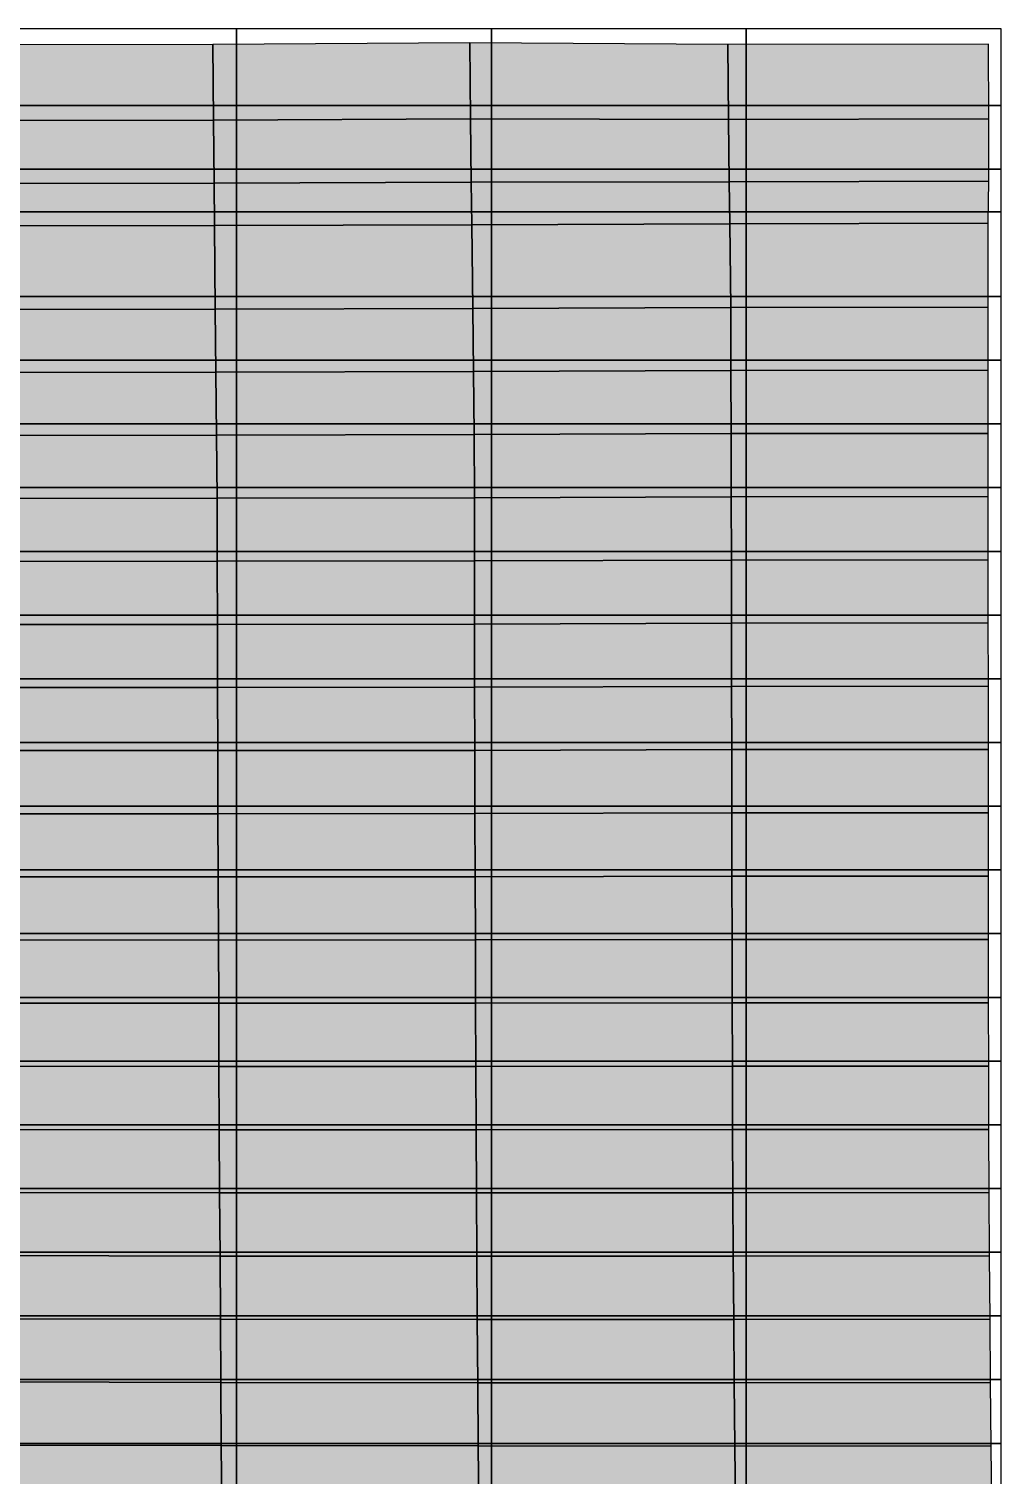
# Model space of a CAD drawing. Header units: inches. Extents: x -100 to 100, y -42 to 41.
# Drawn here: x 84.74 to 100, y -18.5 to 4.2 of the extents above; entities that cross this region are included whole.
import ezdxf

# ---------------------------------------------------------------- set-up
doc = ezdxf.new("R2010")
doc.units = ezdxf.units.IN
doc.header["$MEASUREMENT"] = 0
for name, color, linetype in [('Mesh-埋立土(気中)', 7, 'Continuous'), ('Mesh-埋立土(水中)', 7, 'Continuous'), ('Undeformed Mesh-埋立土(気中)', 7, 'Continuous'), ('Undeformed Mesh-埋立土(水中)', 7, 'Continuous')]:
    doc.layers.add(name, color=color, linetype=linetype)

msp = doc.modelspace()

# ---------------------------------------------------------------- linework, layer by layer
at = {"color": 7, "true_color": 0xffffff, "transparency": 33554687}
for points in [[(87.6412, 2.7677), (87.6299, 3.9544), (83.5913, 3.9514)], [(87.6412, 2.7677), (83.5913, 3.9514), (83.5979, 2.7627)], [(91.6631, 3.9822), (87.6299, 3.9544), (87.6412, 2.7677)], [(91.6631, 3.9822), (87.6412, 2.7677), (91.6726, 2.7883)], [(95.7214, 2.777), (95.7128, 3.9535), (91.6631, 3.9822)], [(95.7214, 2.777), (91.6631, 3.9822), (91.6726, 2.7883)], [(99.8101, 2.7911), (99.805, 3.9601), (95.7128, 3.9535)], [(99.8101, 2.7911), (95.7128, 3.9535), (95.7214, 2.777)], [(83.6055, 1.7727), (87.6412, 2.7677), (83.5979, 2.7627)], [(83.6055, 1.7727), (87.6496, 1.7796), (87.6412, 2.7677)], [(87.6496, 1.7796), (91.6726, 2.7883), (87.6412, 2.7677)], [(87.6496, 1.7796), (91.6823, 1.7926), (91.6726, 2.7883)], [(91.6823, 1.7926), (95.7214, 2.777), (91.6726, 2.7883)], [(91.6823, 1.7926), (95.7342, 1.7981), (95.7214, 2.777)], [(95.7342, 1.7981), (99.8101, 2.7911), (95.7214, 2.777)], [(95.7342, 1.7981), (99.8096, 1.8113), (99.8101, 2.7911)], [(83.6114, 1.1106), (87.6496, 1.7796), (83.6055, 1.7727)], [(83.6114, 1.1106), (87.654, 1.1164), (87.6496, 1.7796)], [(87.654, 1.1164), (91.6823, 1.7926), (87.6496, 1.7796)], [(87.654, 1.1164), (91.6913, 1.1277), (91.6823, 1.7926)], [(91.6913, 1.1277), (95.7342, 1.7981), (91.6823, 1.7926)], [(91.6913, 1.1277), (95.745, 1.1408), (95.7342, 1.7981)], [(95.745, 1.1408), (99.8096, 1.8113), (95.7342, 1.7981)], [(95.745, 1.1408), (99.7998, 1.1505), (99.8096, 1.8113)], [(95.745, 1.1408), (91.6913, 1.1277), (91.7098, -0.1877)], [(95.745, 1.1408), (91.7098, -0.1877), (95.7561, -0.1705)], [(99.7998, 1.1505), (95.745, 1.1408), (95.7561, -0.1705)], [(99.7998, 1.1505), (95.7561, -0.1705), (99.7967, -0.1665)], [(87.654, 1.1164), (83.6114, 1.1106), (83.621, -0.2037)], [(87.654, 1.1164), (83.621, -0.2037), (87.6644, -0.2007)], [(91.6913, 1.1277), (87.654, 1.1164), (87.6644, -0.2007)], [(91.6913, 1.1277), (87.6644, -0.2007), (91.7098, -0.1877)], [(87.6756, -1.1891), (87.6644, -0.2007), (83.621, -0.2037)], [(87.6756, -1.1891), (83.621, -0.2037), (83.6288, -1.1928)], [(91.7217, -1.1764), (91.7098, -0.1877), (87.6644, -0.2007)], [(91.7217, -1.1764), (87.6644, -0.2007), (87.6756, -1.1891)], [(95.7605, -1.1606), (95.7561, -0.1705), (91.7098, -0.1877)], [(95.7605, -1.1606), (91.7098, -0.1877), (91.7217, -1.1764)], [(99.7973, -1.157), (99.7967, -0.1665), (95.7561, -0.1705)], [(99.7973, -1.157), (95.7561, -0.1705), (95.7605, -1.1606)], [(87.6756, -1.1891), (83.6288, -1.1928), (83.6385, -2.1812)], [(87.6756, -1.1891), (83.6385, -2.1812), (87.6861, -2.177)], [(91.7217, -1.1764), (87.6756, -1.1891), (87.6861, -2.177)], [(91.7217, -1.1764), (87.6861, -2.177), (91.7289, -2.1662)], [(95.7605, -1.1606), (91.7217, -1.1764), (91.7289, -2.1662)], [(95.7605, -1.1606), (91.7289, -2.1662), (95.7634, -2.1524)], [(99.7973, -1.157), (95.7605, -1.1606), (95.7634, -2.1524)], [(99.7973, -1.157), (95.7634, -2.1524), (99.7974, -2.1474)], [(87.6861, -2.177), (83.6385, -2.1812), (83.6482, -3.1694)], [(87.6861, -2.177), (83.6482, -3.1694), (87.6937, -3.1655)], [(91.7289, -2.1662), (87.6861, -2.177), (87.6937, -3.1655)], [(91.7289, -2.1662), (87.6937, -3.1655), (91.7327, -3.1573)], [(95.7634, -2.1524), (91.7289, -2.1662), (91.7327, -3.1573)], [(95.7634, -2.1524), (91.7327, -3.1573), (95.7656, -3.1445)], [(99.7974, -2.1474), (95.7634, -2.1524), (95.7656, -3.1445)], [(99.7974, -2.1474), (95.7656, -3.1445), (99.7978, -3.1388)], [(87.6937, -3.1655), (83.6482, -3.1694), (83.6559, -4.1579)], [(87.6937, -3.1655), (83.6559, -4.1579), (87.6979, -4.1552)], [(91.7327, -3.1573), (87.6937, -3.1655), (87.6979, -4.1552)], [(91.7327, -3.1573), (87.6979, -4.1552), (91.7345, -4.1488)], [(95.7656, -3.1445), (91.7327, -3.1573), (91.7345, -4.1488)], [(95.7656, -3.1445), (91.7345, -4.1488), (95.7674, -4.1366)], [(99.7978, -3.1388), (95.7656, -3.1445), (95.7674, -4.1366)], [(99.7978, -3.1388), (95.7674, -4.1366), (99.7985, -4.1309)], [(87.6979, -4.1552), (83.6559, -4.1579), (83.661, -5.1472)], [(87.6979, -4.1552), (83.661, -5.1472), (87.7003, -5.1455)], [(91.7345, -4.1488), (87.6979, -4.1552), (87.7003, -5.1455)], [(91.7345, -4.1488), (87.7003, -5.1455), (91.7359, -5.1404)], [(95.7674, -4.1366), (91.7345, -4.1488), (91.7359, -5.1404)], [(95.7674, -4.1366), (91.7359, -5.1404), (95.769, -5.1285)], [(99.7985, -4.1309), (95.7674, -4.1366), (95.769, -5.1285)], [(99.7985, -4.1309), (95.769, -5.1285), (99.7993, -5.1237)], [(87.7003, -5.1455), (83.661, -5.1472), (83.6642, -6.1372)], [(87.7003, -5.1455), (83.6642, -6.1372), (87.7021, -6.1362)], [(91.7359, -5.1404), (87.7003, -5.1455), (87.7021, -6.1362)], [(91.7359, -5.1404), (87.7021, -6.1362), (91.7372, -6.132)], [(95.769, -5.1285), (91.7359, -5.1404), (91.7372, -6.132)], [(95.769, -5.1285), (91.7372, -6.132), (95.7704, -6.1203)], [(99.7993, -5.1237), (95.769, -5.1285), (95.7704, -6.1203)], [(99.7993, -5.1237), (95.7704, -6.1203), (99.8003, -6.1168)], [(95.7704, -6.1203), (91.7372, -6.132), (91.7394, -7.1235)], [(95.7704, -6.1203), (91.7394, -7.1235), (95.7719, -7.1123)], [(99.8003, -6.1168), (95.7704, -6.1203), (95.7719, -7.1123)], [(99.8003, -6.1168), (95.7719, -7.1123), (99.8011, -7.11)], [(87.7021, -6.1362), (83.6642, -6.1372), (83.6675, -7.1275)], [(87.7021, -6.1362), (83.6675, -7.1275), (87.7045, -7.1272)], [(91.7372, -6.132), (87.7021, -6.1362), (87.7045, -7.1272)], [(91.7372, -6.132), (87.7045, -7.1272), (91.7394, -7.1235)], [(87.7045, -7.1272), (83.6675, -7.1275), (83.6715, -8.1178)], [(87.7045, -7.1272), (83.6715, -8.1178), (87.7081, -8.1185)], [(91.7394, -7.1235), (87.7045, -7.1272), (87.7081, -8.1185)], [(91.7394, -7.1235), (87.7081, -8.1185), (91.7421, -8.115)], [(95.7719, -7.1123), (91.7394, -7.1235), (91.7421, -8.115)], [(95.7719, -7.1123), (91.7421, -8.115), (95.7737, -8.1047)], [(99.8011, -7.11), (95.7719, -7.1123), (95.7737, -8.1047)], [(99.8011, -7.11), (95.7737, -8.1047), (99.8018, -8.1033)], [(87.712, -9.1098), (87.7081, -8.1185), (83.6715, -8.1178)], [(87.712, -9.1098), (83.6715, -8.1178), (83.6758, -9.1083)], [(91.7452, -9.1069), (91.7421, -8.115), (87.7081, -8.1185)], [(91.7452, -9.1069), (87.7081, -8.1185), (87.712, -9.1098)], [(95.7755, -9.09741), (95.7737, -8.1047), (91.7421, -8.115)], [(95.7755, -9.09741), (91.7421, -8.115), (91.7452, -9.1069)], [(99.8018, -8.1033), (95.7737, -8.1047), (95.7755, -9.09741)], [(99.8018, -8.1033), (95.7755, -9.09741), (99.8025, -9.0968)], [(87.712, -9.1098), (83.6758, -9.1083), (83.6804, -10.09883)], [(87.712, -9.1098), (83.6804, -10.09883), (87.7161, -10.1013)], [(91.7452, -9.1069), (87.712, -9.1098), (87.7161, -10.1013)], [(91.7452, -9.1069), (87.7161, -10.1013), (91.7484, -10.09898)], [(95.7755, -9.09741), (91.7452, -9.1069), (91.7484, -10.09898)], [(95.7755, -9.09741), (91.7484, -10.09898), (95.7773, -10.09048)], [(99.8025, -9.0968), (95.7755, -9.09741), (95.7773, -10.09048)], [(99.8025, -9.0968), (95.7773, -10.09048), (99.8034, -10.09046)], [(87.7161, -10.1013), (83.6804, -10.09883), (83.6853, -11.08944)], [(87.7161, -10.1013), (83.6853, -11.08944), (87.7204, -11.09301)], [(91.7484, -10.09898), (87.7161, -10.1013), (87.7204, -11.09301)], [(91.7484, -10.09898), (87.7204, -11.09301), (91.752, -11.09127)], [(95.7773, -10.09048), (91.7484, -10.09898), (91.752, -11.09127)], [(95.7773, -10.09048), (91.752, -11.09127), (95.7796, -11.08407)], [(99.8034, -10.09046), (95.7773, -10.09048), (95.7796, -11.08407)], [(99.8034, -10.09046), (95.7796, -11.08407), (99.8047, -11.08404)], [(87.7204, -11.09301), (83.6853, -11.08944), (83.6902, -12.08016)], [(87.7204, -11.09301), (83.6902, -12.08016), (87.725, -12.08482)], [(91.752, -11.09127), (87.7204, -11.09301), (87.725, -12.08482)], [(91.752, -11.09127), (87.725, -12.08482), (91.7559, -12.08382)], [(95.7796, -11.08407), (91.752, -11.09127), (91.7559, -12.08382)], [(95.7796, -11.08407), (91.7559, -12.08382), (95.7826, -12.07794)], [(99.8047, -11.08404), (95.7796, -11.08407), (95.7826, -12.07794)], [(99.8047, -11.08404), (95.7826, -12.07794), (99.8069, -12.07779)], [(87.725, -12.08482), (83.6902, -12.08016), (83.6953, -13.07101)], [(87.725, -12.08482), (83.6953, -13.07101), (87.7298, -13.07662)], [(91.7559, -12.08382), (87.725, -12.08482), (87.7298, -13.07662)], [(91.7559, -12.08382), (87.7298, -13.07662), (91.7606, -13.07659)], [(95.7826, -12.07794), (91.7559, -12.08382), (91.7606, -13.07659)], [(95.7826, -12.07794), (91.7606, -13.07659), (95.7863, -13.07204)], [(99.8069, -12.07779), (95.7826, -12.07794), (95.7863, -13.07204)], [(99.8069, -12.07779), (95.7863, -13.07204), (99.8101, -13.07163)], [(87.7298, -13.07662), (83.6953, -13.07101), (83.7008, -14.06191)], [(87.7298, -13.07662), (83.7008, -14.06191), (87.7351, -14.06851)], [(91.7606, -13.07659), (87.7298, -13.07662), (87.7351, -14.06851)], [(91.7606, -13.07659), (87.7351, -14.06851), (91.7657, -14.06935)], [(95.7863, -13.07204), (91.7606, -13.07659), (91.7657, -14.06935)], [(95.7863, -13.07204), (91.7657, -14.06935), (95.7911, -14.06648)], [(99.8101, -13.07163), (95.7863, -13.07204), (95.7911, -14.06648)], [(99.8101, -13.07163), (95.7911, -14.06648), (99.8147, -14.06533)], [(87.7411, -15.06021), (87.7351, -14.06851), (83.7008, -14.06191)], [(87.7411, -15.06021), (83.7008, -14.06191), (83.7069, -15.05306)], [(91.7657, -14.06935), (87.7351, -14.06851), (87.7411, -15.06021)], [(91.7657, -14.06935), (87.7411, -15.06021), (91.7715, -15.0624)], [(95.7969, -15.06071), (95.7911, -14.06648), (91.7657, -14.06935)], [(95.7969, -15.06071), (91.7657, -14.06935), (91.7715, -15.0624)], [(99.8147, -14.06533), (95.7911, -14.06648), (95.7969, -15.06071)], [(99.8147, -14.06533), (95.7969, -15.06071), (99.8205, -15.05926)], [(87.7411, -15.06021), (83.7069, -15.05306), (83.7132, -16.04382)], [(87.7411, -15.06021), (83.7132, -16.04382), (87.7477, -16.05226)], [(91.7715, -15.0624), (87.7411, -15.06021), (87.7477, -16.05226)], [(91.7715, -15.0624), (87.7477, -16.05226), (91.7781, -16.05515)], [(95.7969, -15.06071), (91.7715, -15.0624), (91.7781, -16.05515)], [(95.7969, -15.06071), (91.7781, -16.05515), (95.8037, -16.05522)], [(99.8205, -15.05926), (95.7969, -15.06071), (95.8037, -16.05522)], [(99.8205, -15.05926), (95.8037, -16.05522), (99.8276, -16.05286)], [(83.7191, -17.03468), (87.7477, -16.05226), (83.7132, -16.04382)], [(83.7191, -17.03468), (87.7546, -17.0439), (87.7477, -16.05226)], [(87.7546, -17.0439), (91.7781, -16.05515), (87.7477, -16.05226)], [(87.7546, -17.0439), (91.7854, -17.04818), (91.7781, -16.05515)], [(91.7854, -17.04818), (95.8037, -16.05522), (91.7781, -16.05515)], [(91.7854, -17.04818), (95.8118, -17.0492), (95.8037, -16.05522)], [(95.8118, -17.0492), (99.8276, -16.05286), (95.8037, -16.05522)], [(95.8118, -17.0492), (99.8363, -17.04677), (99.8276, -16.05286)], [(83.7253, -18.02481), (87.7546, -17.0439), (83.7191, -17.03468)], [(83.7253, -18.02481), (87.7613, -18.03587), (87.7546, -17.0439)], [(87.7613, -18.03587), (91.7854, -17.04818), (87.7546, -17.0439)], [(87.7613, -18.03587), (91.7935, -18.04044), (91.7854, -17.04818)], [(91.7935, -18.04044), (95.8118, -17.0492), (91.7854, -17.04818)], [(91.7935, -18.04044), (95.8205, -18.0436), (95.8118, -17.0492)], [(95.8205, -18.0436), (99.8363, -17.04677), (95.8118, -17.0492)], [(95.8205, -18.0436), (99.8463, -18.03977), (99.8363, -17.04677)], [(83.7304, -19.01552), (87.7613, -18.03587), (83.7253, -18.02481)], [(83.7304, -19.01552), (87.7683, -19.02664), (87.7613, -18.03587)], [(87.7683, -19.02664), (91.7935, -18.04044), (87.7613, -18.03587)], [(87.7683, -19.02664), (91.8012, -19.03339), (91.7935, -18.04044)], [(91.8012, -19.03339), (95.8205, -18.0436), (91.7935, -18.04044)], [(91.8012, -19.03339), (95.8301, -19.03667), (95.8205, -18.0436)], [(95.8301, -19.03667), (99.8463, -18.03977), (95.8205, -18.0436)], [(95.8301, -19.03667), (99.8567, -19.03359), (99.8463, -18.03977)]]:
    msp.add_solid(points, dxfattribs=at)
at = {"layer": 'Mesh-埋立土(気中)', "color": 18, "true_color": 0x000000, "transparency": 33554559}
for p, q in [((87.6299, 3.9544), (83.5913, 3.9514)), ((91.6631, 3.9822), (87.6299, 3.9544)), ((87.6412, 2.7677), (87.6299, 3.9544)), ((87.6299, 3.9544), (87.6412, 2.7677)), ((91.6726, 2.7883), (91.6631, 3.9822)), ((95.7128, 3.9535), (91.6631, 3.9822)), ((91.6631, 3.9822), (91.6726, 2.7883)), ((99.805, 3.9601), (95.7128, 3.9535)), ((95.7214, 2.777), (95.7128, 3.9535)), ((95.7128, 3.9535), (95.7214, 2.777)), ((99.8101, 2.7911), (99.805, 3.9601)), ((87.6412, 2.7677), (83.5979, 2.7627)), ((83.5979, 2.7627), (87.6412, 2.7677)), ((91.6726, 2.7883), (87.6412, 2.7677)), ((87.6412, 2.7677), (91.6726, 2.7883)), ((87.6496, 1.7796), (87.6412, 2.7677)), ((87.6412, 2.7677), (87.6496, 1.7796)), ((91.6823, 1.7926), (91.6726, 2.7883)), ((95.7214, 2.777), (91.6726, 2.7883)), ((91.6726, 2.7883), (91.6823, 1.7926)), ((91.6726, 2.7883), (95.7214, 2.777)), ((95.7214, 2.777), (99.8101, 2.7911)), ((99.8101, 2.7911), (95.7214, 2.777)), ((95.7342, 1.7981), (95.7214, 2.777)), ((95.7214, 2.777), (95.7342, 1.7981)), ((99.8096, 1.8113), (99.8101, 2.7911)), ((87.6496, 1.7796), (83.6055, 1.7727)), ((83.6055, 1.7727), (87.6496, 1.7796)), ((91.6823, 1.7926), (87.6496, 1.7796)), ((87.6496, 1.7796), (91.6823, 1.7926)), ((87.654, 1.1164), (87.6496, 1.7796)), ((87.6496, 1.7796), (87.654, 1.1164)), ((95.7342, 1.7981), (91.6823, 1.7926)), ((91.6823, 1.7926), (95.7342, 1.7981)), ((91.6913, 1.1277), (91.6823, 1.7926)), ((91.6823, 1.7926), (91.6913, 1.1277)), ((99.8096, 1.8113), (95.7342, 1.7981)), ((95.7342, 1.7981), (99.8096, 1.8113)), ((95.745, 1.1408), (95.7342, 1.7981)), ((95.7342, 1.7981), (95.745, 1.1408)), ((99.7998, 1.1505), (99.8096, 1.8113)), ((91.6913, 1.1277), (95.745, 1.1408)), ((95.745, 1.1408), (99.7998, 1.1505)), ((83.6114, 1.1106), (87.654, 1.1164)), ((87.654, 1.1164), (91.6913, 1.1277))]:
    msp.add_line(p, q, dxfattribs=at)
at = {"layer": 'Mesh-埋立土(水中)', "color": 18, "true_color": 0x000000, "transparency": 33554559}
for p, q in [((95.745, 1.1408), (91.6913, 1.1277)), ((99.7998, 1.1505), (95.745, 1.1408)), ((95.7561, -0.1705), (95.745, 1.1408)), ((95.745, 1.1408), (95.7561, -0.1705)), ((99.7967, -0.1665), (99.7998, 1.1505)), ((87.654, 1.1164), (83.6114, 1.1106)), ((91.6913, 1.1277), (87.654, 1.1164)), ((87.6644, -0.2007), (87.654, 1.1164)), ((87.654, 1.1164), (87.6644, -0.2007)), ((91.7098, -0.1877), (91.6913, 1.1277)), ((91.6913, 1.1277), (91.7098, -0.1877)), ((87.6644, -0.2007), (83.621, -0.2037)), ((83.621, -0.2037), (87.6644, -0.2007)), ((91.7098, -0.1877), (87.6644, -0.2007)), ((87.6644, -0.2007), (91.7098, -0.1877)), ((87.6756, -1.1891), (87.6644, -0.2007)), ((87.6644, -0.2007), (87.6756, -1.1891)), ((95.7561, -0.1705), (91.7098, -0.1877)), ((91.7098, -0.1877), (95.7561, -0.1705)), ((91.7217, -1.1764), (91.7098, -0.1877)), ((91.7098, -0.1877), (91.7217, -1.1764)), ((99.7967, -0.1665), (95.7561, -0.1705)), ((95.7561, -0.1705), (99.7967, -0.1665)), ((95.7605, -1.1606), (95.7561, -0.1705)), ((95.7561, -0.1705), (95.7605, -1.1606)), ((99.7973, -1.157), (99.7967, -0.1665)), ((83.6288, -1.1928), (87.6756, -1.1891)), ((87.6756, -1.1891), (83.6288, -1.1928)), ((91.7217, -1.1764), (87.6756, -1.1891)), ((87.6756, -1.1891), (91.7217, -1.1764)), ((87.6861, -2.177), (87.6756, -1.1891)), ((87.6756, -1.1891), (87.6861, -2.177)), ((95.7605, -1.1606), (91.7217, -1.1764)), ((91.7217, -1.1764), (95.7605, -1.1606)), ((91.7289, -2.1662), (91.7217, -1.1764)), ((91.7217, -1.1764), (91.7289, -2.1662)), ((99.7973, -1.157), (95.7605, -1.1606)), ((95.7605, -1.1606), (99.7973, -1.157)), ((95.7634, -2.1524), (95.7605, -1.1606)), ((95.7605, -1.1606), (95.7634, -2.1524)), ((99.7974, -2.1474), (99.7973, -1.157)), ((87.6861, -2.177), (83.6385, -2.1812)), ((83.6385, -2.1812), (87.6861, -2.177)), ((91.7289, -2.1662), (87.6861, -2.177)), ((87.6861, -2.177), (91.7289, -2.1662)), ((87.6937, -3.1655), (87.6861, -2.177)), ((87.6861, -2.177), (87.6937, -3.1655)), ((95.7634, -2.1524), (91.7289, -2.1662)), ((91.7289, -2.1662), (95.7634, -2.1524)), ((91.7327, -3.1573), (91.7289, -2.1662)), ((91.7289, -2.1662), (91.7327, -3.1573)), ((99.7974, -2.1474), (95.7634, -2.1524)), ((95.7634, -2.1524), (99.7974, -2.1474)), ((95.7656, -3.1445), (95.7634, -2.1524)), ((95.7634, -2.1524), (95.7656, -3.1445)), ((99.7978, -3.1388), (99.7974, -2.1474)), ((87.6937, -3.1655), (83.6482, -3.1694)), ((83.6482, -3.1694), (87.6937, -3.1655)), ((91.7327, -3.1573), (87.6937, -3.1655)), ((87.6937, -3.1655), (91.7327, -3.1573)), ((87.6979, -4.1552), (87.6937, -3.1655)), ((87.6937, -3.1655), (87.6979, -4.1552)), ((95.7656, -3.1445), (91.7327, -3.1573)), ((91.7327, -3.1573), (95.7656, -3.1445)), ((91.7345, -4.1488), (91.7327, -3.1573)), ((91.7327, -3.1573), (91.7345, -4.1488)), ((99.7978, -3.1388), (95.7656, -3.1445)), ((95.7656, -3.1445), (99.7978, -3.1388)), ((95.7674, -4.1366), (95.7656, -3.1445)), ((95.7656, -3.1445), (95.7674, -4.1366)), ((99.7985, -4.1309), (99.7978, -3.1388)), ((87.6979, -4.1552), (83.6559, -4.1579)), ((83.6559, -4.1579), (87.6979, -4.1552)), ((91.7345, -4.1488), (87.6979, -4.1552)), ((87.6979, -4.1552), (91.7345, -4.1488)), ((87.7003, -5.1455), (87.6979, -4.1552)), ((87.6979, -4.1552), (87.7003, -5.1455)), ((95.7674, -4.1366), (91.7345, -4.1488)), ((91.7345, -4.1488), (95.7674, -4.1366)), ((91.7359, -5.1404), (91.7345, -4.1488)), ((91.7345, -4.1488), (91.7359, -5.1404)), ((99.7985, -4.1309), (95.7674, -4.1366)), ((95.7674, -4.1366), (99.7985, -4.1309)), ((95.769, -5.1285), (95.7674, -4.1366)), ((95.7674, -4.1366), (95.769, -5.1285)), ((99.7993, -5.1237), (99.7985, -4.1309)), ((87.7003, -5.1455), (83.661, -5.1472)), ((83.661, -5.1472), (87.7003, -5.1455)), ((87.7003, -5.1455), (91.7359, -5.1404)), ((91.7359, -5.1404), (87.7003, -5.1455)), ((87.7021, -6.1362), (87.7003, -5.1455)), ((87.7003, -5.1455), (87.7021, -6.1362)), ((95.769, -5.1285), (91.7359, -5.1404)), ((91.7359, -5.1404), (95.769, -5.1285)), ((91.7372, -6.132), (91.7359, -5.1404)), ((91.7359, -5.1404), (91.7372, -6.132)), ((99.7993, -5.1237), (95.769, -5.1285)), ((95.769, -5.1285), (99.7993, -5.1237)), ((95.7704, -6.1203), (95.769, -5.1285)), ((95.769, -5.1285), (95.7704, -6.1203)), ((99.8003, -6.1168), (99.7993, -5.1237)), ((95.7704, -6.1203), (91.7372, -6.132)), ((91.7372, -6.132), (95.7704, -6.1203)), ((99.8003, -6.1168), (95.7704, -6.1203)), ((95.7704, -6.1203), (99.8003, -6.1168)), ((95.7719, -7.1123), (95.7704, -6.1203)), ((95.7704, -6.1203), (95.7719, -7.1123)), ((99.8011, -7.11), (99.8003, -6.1168)), ((87.7021, -6.1362), (83.6642, -6.1372)), ((83.6642, -6.1372), (87.7021, -6.1362)), ((91.7372, -6.132), (87.7021, -6.1362)), ((87.7021, -6.1362), (91.7372, -6.132)), ((87.7045, -7.1272), (87.7021, -6.1362)), ((87.7021, -6.1362), (87.7045, -7.1272)), ((91.7394, -7.1235), (91.7372, -6.132)), ((91.7372, -6.132), (91.7394, -7.1235)), ((87.7045, -7.1272), (83.6675, -7.1275)), ((83.6675, -7.1275), (87.7045, -7.1272)), ((91.7394, -7.1235), (87.7045, -7.1272)), ((87.7045, -7.1272), (91.7394, -7.1235)), ((87.7081, -8.1185), (87.7045, -7.1272)), ((87.7045, -7.1272), (87.7081, -8.1185)), ((95.7719, -7.1123), (91.7394, -7.1235)), ((91.7394, -7.1235), (95.7719, -7.1123)), ((91.7421, -8.115), (91.7394, -7.1235)), ((91.7394, -7.1235), (91.7421, -8.115)), ((99.8011, -7.11), (95.7719, -7.1123)), ((95.7719, -7.1123), (99.8011, -7.11)), ((95.7737, -8.1047), (95.7719, -7.1123)), ((95.7719, -7.1123), (95.7737, -8.1047)), ((99.8018, -8.1033), (99.8011, -7.11)), ((87.7081, -8.1185), (83.6715, -8.1178)), ((83.6715, -8.1178), (87.7081, -8.1185)), ((91.7421, -8.115), (87.7081, -8.1185)), ((87.7081, -8.1185), (91.7421, -8.115)), ((87.712, -9.1098), (87.7081, -8.1185)), ((87.7081, -8.1185), (87.712, -9.1098)), ((95.7737, -8.1047), (91.7421, -8.115)), ((91.7421, -8.115), (95.7737, -8.1047)), ((91.7452, -9.1069), (91.7421, -8.115)), ((91.7421, -8.115), (91.7452, -9.1069)), ((99.8018, -8.1033), (95.7737, -8.1047)), ((95.7737, -8.1047), (99.8018, -8.1033)), ((95.7755, -9.09741), (95.7737, -8.1047)), ((95.7737, -8.1047), (95.7755, -9.09741)), ((99.8025, -9.0968), (99.8018, -8.1033)), ((87.712, -9.1098), (83.6758, -9.1083)), ((83.6758, -9.1083), (87.712, -9.1098)), ((91.7452, -9.1069), (87.712, -9.1098)), ((87.712, -9.1098), (91.7452, -9.1069)), ((87.7161, -10.1013), (87.712, -9.1098)), ((87.712, -9.1098), (87.7161, -10.1013)), ((91.7452, -9.1069), (95.7755, -9.09741)), ((95.7755, -9.09741), (91.7452, -9.1069)), ((91.7484, -10.09898), (91.7452, -9.1069)), ((91.7452, -9.1069), (91.7484, -10.09898)), ((99.8025, -9.0968), (95.7755, -9.09741)), ((95.7755, -9.09741), (99.8025, -9.0968)), ((95.7773, -10.09048), (95.7755, -9.09741)), ((95.7755, -9.09741), (95.7773, -10.09048)), ((99.8034, -10.09046), (99.8025, -9.0968)), ((87.7161, -10.1013), (83.6804, -10.09883)), ((83.6804, -10.09883), (87.7161, -10.1013)), ((91.7484, -10.09898), (87.7161, -10.1013)), ((87.7161, -10.1013), (91.7484, -10.09898)), ((87.7204, -11.09301), (87.7161, -10.1013)), ((87.7161, -10.1013), (87.7204, -11.09301)), ((95.7773, -10.09048), (91.7484, -10.09898)), ((91.7484, -10.09898), (95.7773, -10.09048)), ((91.752, -11.09127), (91.7484, -10.09898)), ((91.7484, -10.09898), (91.752, -11.09127)), ((99.8034, -10.09046), (95.7773, -10.09048)), ((95.7773, -10.09048), (99.8034, -10.09046)), ((95.7796, -11.08407), (95.7773, -10.09048)), ((95.7773, -10.09048), (95.7796, -11.08407)), ((99.8047, -11.08404), (99.8034, -10.09046)), ((87.7204, -11.09301), (83.6853, -11.08944)), ((83.6853, -11.08944), (87.7204, -11.09301)), ((91.752, -11.09127), (87.7204, -11.09301)), ((87.7204, -11.09301), (91.752, -11.09127)), ((87.725, -12.08482), (87.7204, -11.09301)), ((87.7204, -11.09301), (87.725, -12.08482)), ((95.7796, -11.08407), (91.752, -11.09127)), ((91.752, -11.09127), (95.7796, -11.08407)), ((91.7559, -12.08382), (91.752, -11.09127)), ((91.752, -11.09127), (91.7559, -12.08382)), ((99.8047, -11.08404), (95.7796, -11.08407)), ((95.7796, -11.08407), (99.8047, -11.08404)), ((95.7826, -12.07794), (95.7796, -11.08407)), ((95.7796, -11.08407), (95.7826, -12.07794)), ((99.8069, -12.07779), (99.8047, -11.08404)), ((87.725, -12.08482), (83.6902, -12.08016)), ((83.6902, -12.08016), (87.725, -12.08482)), ((91.7559, -12.08382), (87.725, -12.08482)), ((87.725, -12.08482), (91.7559, -12.08382)), ((87.7298, -13.07662), (87.725, -12.08482)), ((87.725, -12.08482), (87.7298, -13.07662)), ((95.7826, -12.07794), (91.7559, -12.08382)), ((91.7559, -12.08382), (95.7826, -12.07794)), ((91.7606, -13.07659), (91.7559, -12.08382)), ((91.7559, -12.08382), (91.7606, -13.07659)), ((99.8069, -12.07779), (95.7826, -12.07794)), ((95.7826, -12.07794), (99.8069, -12.07779)), ((95.7863, -13.07204), (95.7826, -12.07794)), ((95.7826, -12.07794), (95.7863, -13.07204)), ((99.8101, -13.07163), (99.8069, -12.07779)), ((87.7298, -13.07662), (83.6953, -13.07101)), ((83.6953, -13.07101), (87.7298, -13.07662)), ((91.7606, -13.07659), (87.7298, -13.07662)), ((87.7298, -13.07662), (91.7606, -13.07659)), ((87.7351, -14.06851), (87.7298, -13.07662)), ((87.7298, -13.07662), (87.7351, -14.06851)), ((95.7863, -13.07204), (91.7606, -13.07659)), ((91.7606, -13.07659), (95.7863, -13.07204)), ((91.7657, -14.06935), (91.7606, -13.07659)), ((91.7606, -13.07659), (91.7657, -14.06935)), ((95.7863, -13.07204), (99.8101, -13.07163)), ((99.8101, -13.07163), (95.7863, -13.07204)), ((95.7911, -14.06648), (95.7863, -13.07204)), ((95.7863, -13.07204), (95.7911, -14.06648)), ((99.8147, -14.06533), (99.8101, -13.07163)), ((87.7351, -14.06851), (83.7008, -14.06191)), ((83.7008, -14.06191), (87.7351, -14.06851)), ((87.7411, -15.06021), (87.7351, -14.06851)), ((91.7657, -14.06935), (87.7351, -14.06851)), ((87.7351, -14.06851), (87.7411, -15.06021)), ((87.7351, -14.06851), (91.7657, -14.06935)), ((95.7911, -14.06648), (91.7657, -14.06935)), ((91.7657, -14.06935), (95.7911, -14.06648)), ((91.7715, -15.0624), (91.7657, -14.06935)), ((91.7657, -14.06935), (91.7715, -15.0624)), ((99.8147, -14.06533), (95.7911, -14.06648)), ((95.7911, -14.06648), (99.8147, -14.06533)), ((95.7969, -15.06071), (95.7911, -14.06648)), ((95.7911, -14.06648), (95.7969, -15.06071)), ((99.8205, -15.05926), (99.8147, -14.06533)), ((87.7411, -15.06021), (83.7069, -15.05306)), ((83.7069, -15.05306), (87.7411, -15.06021)), ((87.7477, -16.05226), (87.7411, -15.06021)), ((91.7715, -15.0624), (87.7411, -15.06021)), ((87.7411, -15.06021), (87.7477, -16.05226)), ((87.7411, -15.06021), (91.7715, -15.0624)), ((95.7969, -15.06071), (91.7715, -15.0624)), ((91.7715, -15.0624), (95.7969, -15.06071)), ((91.7781, -16.05515), (91.7715, -15.0624)), ((91.7715, -15.0624), (91.7781, -16.05515)), ((99.8205, -15.05926), (95.7969, -15.06071)), ((95.7969, -15.06071), (99.8205, -15.05926)), ((95.8037, -16.05522), (95.7969, -15.06071)), ((95.7969, -15.06071), (95.8037, -16.05522)), ((99.8276, -16.05286), (99.8205, -15.05926)), ((87.7477, -16.05226), (83.7132, -16.04382)), ((83.7132, -16.04382), (87.7477, -16.05226)), ((87.7546, -17.0439), (87.7477, -16.05226)), ((91.7781, -16.05515), (87.7477, -16.05226)), ((87.7477, -16.05226), (87.7546, -17.0439)), ((87.7477, -16.05226), (91.7781, -16.05515)), ((91.7854, -17.04818), (91.7781, -16.05515)), ((95.8037, -16.05522), (91.7781, -16.05515)), ((91.7781, -16.05515), (91.7854, -17.04818)), ((91.7781, -16.05515), (95.8037, -16.05522)), ((99.8276, -16.05286), (95.8037, -16.05522)), ((95.8037, -16.05522), (99.8276, -16.05286)), ((95.8118, -17.0492), (95.8037, -16.05522)), ((95.8037, -16.05522), (95.8118, -17.0492)), ((99.8363, -17.04677), (99.8276, -16.05286)), ((83.7191, -17.03468), (87.7546, -17.0439)), ((87.7546, -17.0439), (83.7191, -17.03468)), ((87.7613, -18.03587), (87.7546, -17.0439)), ((91.7854, -17.04818), (87.7546, -17.0439)), ((87.7546, -17.0439), (87.7613, -18.03587)), ((87.7546, -17.0439), (91.7854, -17.04818)), ((91.7935, -18.04044), (91.7854, -17.04818)), ((95.8118, -17.0492), (91.7854, -17.04818)), ((91.7854, -17.04818), (91.7935, -18.04044)), ((91.7854, -17.04818), (95.8118, -17.0492)), ((99.8363, -17.04677), (95.8118, -17.0492)), ((95.8118, -17.0492), (99.8363, -17.04677)), ((95.8205, -18.0436), (95.8118, -17.0492)), ((95.8118, -17.0492), (95.8205, -18.0436)), ((99.8463, -18.03977), (99.8363, -17.04677)), ((87.7613, -18.03587), (83.7253, -18.02481)), ((83.7253, -18.02481), (87.7613, -18.03587)), ((87.7683, -19.02664), (87.7613, -18.03587)), ((91.7935, -18.04044), (87.7613, -18.03587)), ((87.7613, -18.03587), (87.7683, -19.02664)), ((87.7613, -18.03587), (91.7935, -18.04044)), ((91.8012, -19.03339), (91.7935, -18.04044)), ((95.8205, -18.0436), (91.7935, -18.04044)), ((91.7935, -18.04044), (91.8012, -19.03339)), ((91.7935, -18.04044), (95.8205, -18.0436)), ((99.8463, -18.03977), (95.8205, -18.0436)), ((95.8205, -18.0436), (99.8463, -18.03977)), ((95.8301, -19.03667), (95.8205, -18.0436)), ((95.8205, -18.0436), (95.8301, -19.03667)), ((99.8567, -19.03359), (99.8463, -18.03977))]:
    msp.add_line(p, q, dxfattribs=at)
at = {"layer": 'Undeformed Mesh-埋立土(気中)', "color": 1, "true_color": 0xff0000, "transparency": 33554687}
for p, q in [((88, 4.2), (84, 4.2)), ((88, 3), (88, 4.2)), ((92, 4.2), (88, 4.2)), ((88, 4.2), (88, 3)), ((92, 3), (92, 4.2)), ((96, 4.2), (92, 4.2)), ((92, 4.2), (92, 3)), ((96, 3), (96, 4.2)), ((100, 4.2), (96, 4.2)), ((96, 4.2), (96, 3)), ((100, 3), (100, 4.2)), ((88, 3), (84, 3)), ((84, 3), (88, 3)), ((88, 2), (88, 3)), ((92, 3), (88, 3)), ((88, 3), (88, 2)), ((88, 3), (92, 3)), ((92, 2), (92, 3)), ((96, 3), (92, 3)), ((92, 3), (92, 2)), ((92, 3), (96, 3)), ((96, 2), (96, 3)), ((96, 3), (100, 3)), ((100, 3), (96, 3)), ((96, 3), (96, 2)), ((100, 2), (100, 3)), ((88, 2), (84, 2)), ((84, 2), (88, 2)), ((88, 1.33), (88, 2)), ((92, 2), (88, 2)), ((88, 2), (88, 1.33)), ((88, 2), (92, 2)), ((92, 1.33), (92, 2)), ((96, 2), (92, 2)), ((92, 2), (92, 1.33)), ((92, 2), (96, 2)), ((96, 1.33), (96, 2)), ((100, 2), (96, 2)), ((96, 2), (96, 1.33)), ((96, 2), (100, 2)), ((100, 1.33), (100, 2)), ((84, 1.33), (88, 1.33)), ((88, 1.33), (92, 1.33)), ((92, 1.33), (96, 1.33)), ((96, 1.33), (100, 1.33))]:
    msp.add_line(p, q, dxfattribs=at)
at = {"layer": 'Undeformed Mesh-埋立土(水中)', "color": 1, "true_color": 0xff0000, "transparency": 33554687}
for p, q in [((88, 1.33), (84, 1.33)), ((88, 0), (88, 1.33)), ((92, 1.33), (88, 1.33)), ((88, 1.33), (88, 0)), ((92, 0), (92, 1.33)), ((96, 1.33), (92, 1.33)), ((92, 1.33), (92, 0)), ((96, 0), (96, 1.33)), ((100, 1.33), (96, 1.33)), ((96, 1.33), (96, 0)), ((100, 0), (100, 1.33)), ((88, 0), (84, 0)), ((84, 0), (88, 0)), ((88, -1), (88, 0)), ((92, 0), (88, 0)), ((88, 0), (88, -1)), ((88, 0), (92, 0)), ((92, -1), (92, 0)), ((96, 0), (92, 0)), ((92, 0), (92, -1)), ((92, 0), (96, 0)), ((96, -1), (96, 0)), ((100, 0), (96, 0)), ((96, 0), (96, -1)), ((96, 0), (100, 0)), ((100, -1), (100, 0)), ((84, -1), (88, -1)), ((88, -1), (84, -1)), ((88, -2), (88, -1)), ((92, -1), (88, -1)), ((88, -1), (88, -2)), ((88, -1), (92, -1)), ((92, -2), (92, -1)), ((96, -1), (92, -1)), ((92, -1), (92, -2)), ((92, -1), (96, -1)), ((96, -2), (96, -1)), ((100, -1), (96, -1)), ((96, -1), (96, -2)), ((96, -1), (100, -1)), ((100, -2), (100, -1)), ((88, -2), (84, -2)), ((84, -2), (88, -2)), ((88, -3), (88, -2)), ((92, -2), (88, -2)), ((88, -2), (88, -3)), ((88, -2), (92, -2)), ((92, -3), (92, -2)), ((96, -2), (92, -2)), ((92, -2), (92, -3)), ((92, -2), (96, -2)), ((96, -3), (96, -2)), ((100, -2), (96, -2)), ((96, -2), (96, -3)), ((96, -2), (100, -2)), ((100, -3), (100, -2)), ((88, -3), (84, -3)), ((84, -3), (88, -3)), ((88, -4), (88, -3)), ((92, -3), (88, -3)), ((88, -3), (88, -4)), ((88, -3), (92, -3)), ((92, -4), (92, -3)), ((96, -3), (92, -3)), ((92, -3), (92, -4)), ((92, -3), (96, -3)), ((96, -4), (96, -3)), ((100, -3), (96, -3)), ((96, -3), (96, -4)), ((96, -3), (100, -3)), ((100, -4), (100, -3)), ((88, -4), (84, -4)), ((84, -4), (88, -4)), ((88, -5), (88, -4)), ((92, -4), (88, -4)), ((88, -4), (88, -5)), ((88, -4), (92, -4)), ((92, -5), (92, -4)), ((96, -4), (92, -4)), ((92, -4), (92, -5)), ((92, -4), (96, -4)), ((96, -5), (96, -4)), ((100, -4), (96, -4)), ((96, -4), (96, -5)), ((96, -4), (100, -4)), ((100, -5), (100, -4)), ((88, -5), (84, -5)), ((84, -5), (88, -5)), ((88, -6), (88, -5)), ((88, -5), (92, -5)), ((92, -5), (88, -5)), ((88, -5), (88, -6)), ((92, -6), (92, -5)), ((96, -5), (92, -5)), ((92, -5), (92, -6)), ((92, -5), (96, -5)), ((96, -6), (96, -5)), ((100, -5), (96, -5)), ((96, -5), (96, -6)), ((96, -5), (100, -5)), ((100, -6), (100, -5)), ((88, -6), (84, -6)), ((84, -6), (88, -6)), ((88, -7), (88, -6)), ((92, -6), (88, -6)), ((88, -6), (88, -7)), ((88, -6), (92, -6)), ((92, -7), (92, -6)), ((96, -6), (92, -6)), ((92, -6), (92, -7)), ((92, -6), (96, -6)), ((96, -7), (96, -6)), ((100, -6), (96, -6)), ((96, -6), (96, -7)), ((96, -6), (100, -6)), ((100, -7), (100, -6)), ((88, -7), (84, -7)), ((84, -7), (88, -7)), ((88, -8), (88, -7)), ((92, -7), (88, -7)), ((88, -7), (88, -8)), ((88, -7), (92, -7)), ((92, -8), (92, -7)), ((96, -7), (92, -7)), ((92, -7), (92, -8)), ((92, -7), (96, -7)), ((96, -8), (96, -7)), ((100, -7), (96, -7)), ((96, -7), (96, -8)), ((96, -7), (100, -7)), ((100, -8), (100, -7)), ((88, -8), (84, -8)), ((84, -8), (88, -8)), ((88, -9), (88, -8)), ((92, -8), (88, -8)), ((88, -8), (88, -9)), ((88, -8), (92, -8)), ((92, -9), (92, -8)), ((96, -8), (92, -8)), ((92, -8), (92, -9)), ((92, -8), (96, -8)), ((96, -9), (96, -8)), ((100, -8), (96, -8)), ((96, -8), (96, -9)), ((96, -8), (100, -8)), ((100, -9), (100, -8)), ((88, -9), (84, -9)), ((84, -9), (88, -9)), ((88, -10), (88, -9)), ((92, -9), (88, -9)), ((88, -9), (88, -10)), ((88, -9), (92, -9)), ((92, -10), (92, -9)), ((92, -9), (96, -9)), ((96, -9), (92, -9)), ((92, -9), (92, -10)), ((96, -10), (96, -9)), ((100, -9), (96, -9)), ((96, -9), (96, -10)), ((96, -9), (100, -9)), ((100, -10), (100, -9)), ((88, -10), (84, -10)), ((84, -10), (88, -10)), ((88, -11), (88, -10)), ((92, -10), (88, -10)), ((88, -10), (88, -11)), ((88, -10), (92, -10)), ((92, -11), (92, -10)), ((96, -10), (92, -10)), ((92, -10), (92, -11)), ((92, -10), (96, -10)), ((96, -11), (96, -10)), ((100, -10), (96, -10)), ((96, -10), (96, -11)), ((96, -10), (100, -10)), ((100, -11), (100, -10)), ((88, -11), (84, -11)), ((84, -11), (88, -11)), ((88, -12), (88, -11)), ((92, -11), (88, -11)), ((88, -11), (88, -12)), ((88, -11), (92, -11)), ((92, -12), (92, -11)), ((96, -11), (92, -11)), ((92, -11), (92, -12)), ((92, -11), (96, -11)), ((96, -12), (96, -11)), ((100, -11), (96, -11)), ((96, -11), (96, -12)), ((96, -11), (100, -11)), ((100, -12), (100, -11)), ((88, -12), (84, -12)), ((84, -12), (88, -12)), ((88, -13), (88, -12)), ((92, -12), (88, -12)), ((88, -12), (88, -13)), ((88, -12), (92, -12)), ((92, -13), (92, -12)), ((96, -12), (92, -12)), ((92, -12), (92, -13)), ((92, -12), (96, -12)), ((96, -13), (96, -12)), ((100, -12), (96, -12)), ((96, -12), (96, -13)), ((96, -12), (100, -12)), ((100, -13), (100, -12)), ((88, -13), (84, -13)), ((84, -13), (88, -13)), ((88, -14), (88, -13)), ((92, -13), (88, -13)), ((88, -13), (88, -14)), ((88, -13), (92, -13)), ((92, -14), (92, -13)), ((96, -13), (92, -13)), ((92, -13), (92, -14)), ((92, -13), (96, -13)), ((96, -14), (96, -13)), ((96, -13), (100, -13)), ((100, -13), (96, -13)), ((96, -13), (96, -14)), ((100, -14), (100, -13)), ((88, -14), (84, -14)), ((84, -14), (88, -14)), ((88, -15), (88, -14)), ((92, -14), (88, -14)), ((88, -14), (88, -15)), ((88, -14), (92, -14)), ((92, -15), (92, -14)), ((96, -14), (92, -14)), ((92, -14), (92, -15)), ((92, -14), (96, -14)), ((96, -15), (96, -14)), ((100, -14), (96, -14)), ((96, -14), (96, -15)), ((96, -14), (100, -14)), ((100, -15), (100, -14)), ((88, -15), (84, -15)), ((84, -15), (88, -15)), ((88, -16), (88, -15)), ((92, -15), (88, -15)), ((88, -15), (88, -16)), ((88, -15), (92, -15)), ((92, -16), (92, -15)), ((96, -15), (92, -15)), ((92, -15), (92, -16)), ((92, -15), (96, -15)), ((96, -16), (96, -15)), ((100, -15), (96, -15)), ((96, -15), (96, -16)), ((96, -15), (100, -15)), ((100, -16), (100, -15)), ((88, -16), (84, -16)), ((84, -16), (88, -16)), ((88, -17), (88, -16)), ((92, -16), (88, -16)), ((88, -16), (88, -17)), ((88, -16), (92, -16)), ((92, -17), (92, -16)), ((96, -16), (92, -16)), ((92, -16), (92, -17)), ((92, -16), (96, -16)), ((96, -17), (96, -16)), ((100, -16), (96, -16)), ((96, -16), (96, -17)), ((96, -16), (100, -16)), ((100, -17), (100, -16)), ((84, -17), (88, -17)), ((88, -17), (84, -17)), ((88, -18), (88, -17)), ((92, -17), (88, -17)), ((88, -17), (88, -18)), ((88, -17), (92, -17)), ((92, -18), (92, -17)), ((96, -17), (92, -17)), ((92, -17), (92, -18)), ((92, -17), (96, -17)), ((96, -18), (96, -17)), ((100, -17), (96, -17)), ((96, -17), (96, -18)), ((96, -17), (100, -17)), ((100, -18), (100, -17)), ((88, -18), (84, -18)), ((84, -18), (88, -18)), ((88, -19), (88, -18)), ((92, -18), (88, -18)), ((88, -18), (88, -19)), ((88, -18), (92, -18)), ((92, -19), (92, -18)), ((96, -18), (92, -18)), ((92, -18), (92, -19)), ((92, -18), (96, -18)), ((96, -19), (96, -18)), ((100, -18), (96, -18)), ((96, -18), (96, -19)), ((96, -18), (100, -18)), ((100, -19), (100, -18))]:
    msp.add_line(p, q, dxfattribs=at)

doc.saveas('drawing.dxf')
